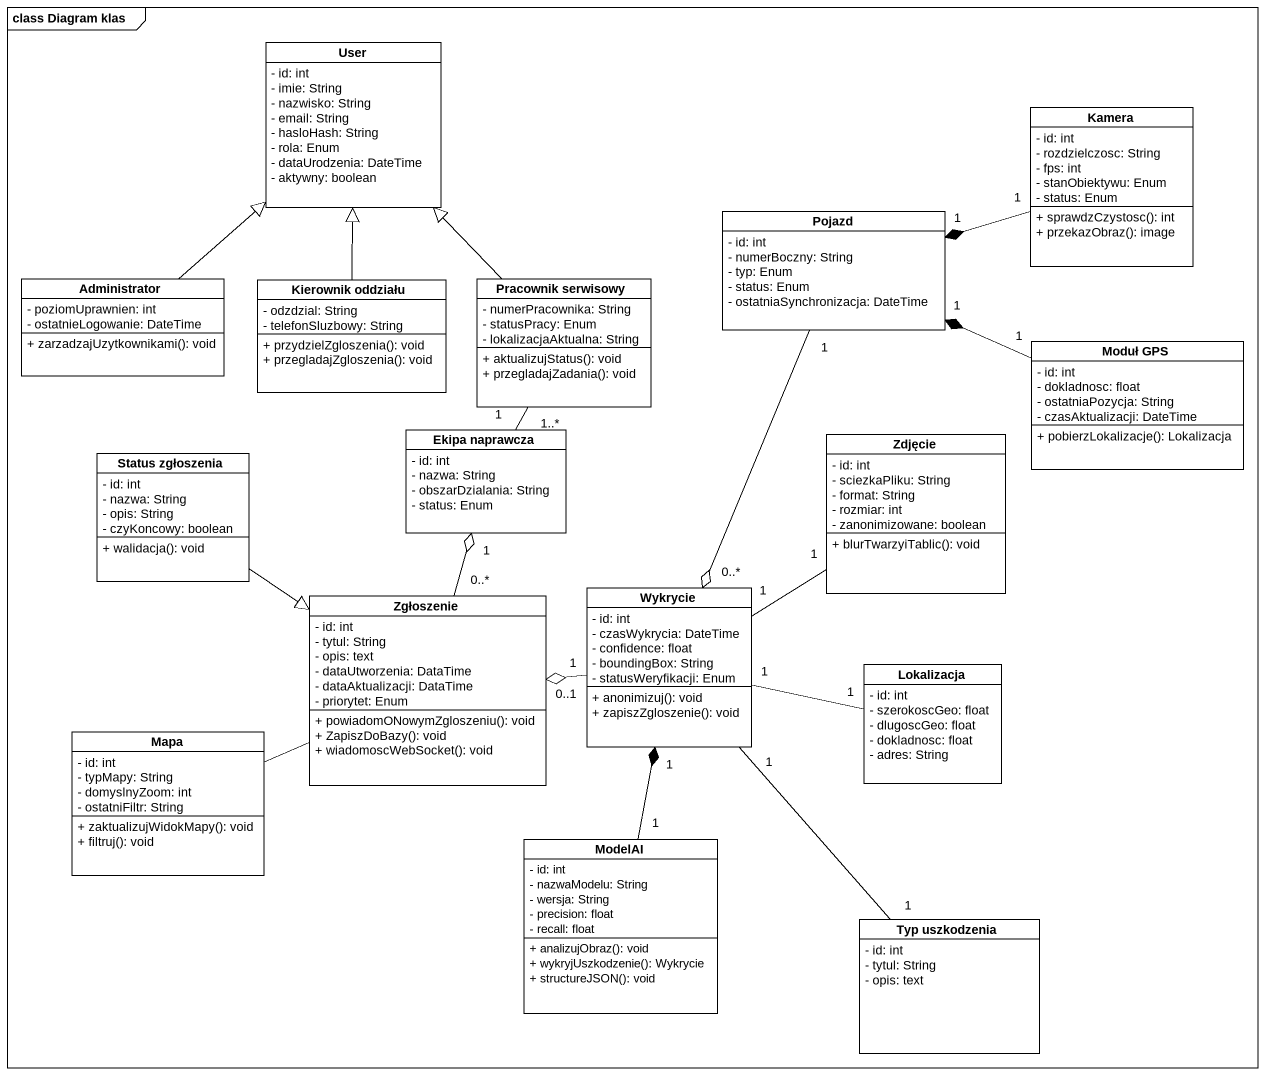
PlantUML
@startuml
mainframe class Diagram klas
hide circle
hide empty members
skinparam classAttributeIconSize 0
class User {
  - id: int
  - imie: String
  - nazwisko: String
  - email: String
  - hasloHash: String
  - rola: Enum
  - dataUrodzenia: DateTime
  - aktywny: boolean
}
class Kamera #FFFFFF {
  - id: int
  - rozdzielczosc: String
  - fps: int
  - stanObiektywu: Enum
  - status: Enum
  + sprawdzCzystosc(): int
  + przekazObraz(): image
}
class Pojazd {
  - id: int
  - numerBoczny: String
  - typ: Enum
  - status: Enum
  - ostatniaSynchronizacja: DateTime
}
class Administrator {
  - poziomUprawnien: int
  - ostatnieLogowanie: DateTime
  + zarzadzajUzytkownikami(): void
}
class "Kierownik oddziału" as Kierownik_oddziału {
  - odzdzial: String
  - telefonSluzbowy: String
  + przydzielZgloszenia(): void
  + przegladajZgloszenia(): void
}
class "Pracownik serwisowy" as Pracownik_serwisowy {
  - numerPracownika: String
  - statusPracy: Enum
  - lokalizacjaAktualna: String
  + aktualizujStatus(): void
  + przegladajZadania(): void
}
class "Moduł GPS" as Moduł_GPS {
  - id: int
  - dokladnosc: float
  - ostatniaPozycja: String
  - czasAktualizacji: DateTime
  + pobierzLokalizacje(): Lokalizacja
}
class "Ekipa naprawcza" as Ekipa_naprawcza {
  - id: int
  - nazwa: String
  - obszarDzialania: String
  - status: Enum
}
class Zdjęcie {
  - id: int
  - sciezkaPliku: String
  - format: String
  - rozmiar: int
  - zanonimizowane: boolean
  + blurTwarzyiTablic(): void
}
class "Status zgłoszenia" as Status_zgłoszenia {
  - id: int
  - nazwa: String
  - opis: String
  - czyKoncowy: boolean
  + walidacja(): void
}
class Zgłoszenie {
  - id: int
  - tytul: String
  - opis: text
  - dataUtworzenia: DataTime
  - dataAktualizacji: DataTime
  - priorytet: Enum
  + powiadomONowymZgloszeniu(): void
  + ZapiszDoBazy(): void
  + wiadomoscWebSocket(): void
}
class Wykrycie {
  - id: int
  - czasWykrycia: DateTime
  - confidence: float
  - boundingBox: String
  - statusWeryfikacji: Enum
  + anonimizuj(): void
  + zapiszZgloszenie(): void
}
class Lokalizacja {
  - id: int
  - szerokoscGeo: float
  - dlugoscGeo: float
  - dokladnosc: float
  - adres: String
}
class Mapa {
  - id: int
  - typMapy: String
  - domyslnyZoom: int
  - ostatniFiltr: String
  + zaktualizujWidokMapy(): void
  + filtruj(): void
}
class ModelAI {
  - id: int
  - nazwaModelu: String
  - wersja: String
  - precision: float
  - recall: float
  + analizujObraz(): void
  + wykryjUszkodzenie(): Wykrycie
  + structureJSON(): void
}
class "Typ uszkodzenia" as Typ_uszkodzenia {
  - id: int
  - tytul: String
  - opis: text
}
Kamera "1" -left-* "1" Pojazd
Pojazd "1" --o "0..*" Wykrycie
Administrator -up-|> User
Kierownik_oddziału -up-|> User
Pracownik_serwisowy -up-|> User
Pracownik_serwisowy "1..*" -- "1" Ekipa_naprawcza
Moduł_GPS "1" -left-* "1" Pojazd
Zdjęcie "1" -- "1" Wykrycie
Status_zgłoszenia --|> Zgłoszenie
Zgłoszenie "0..*" -up-o "1" Ekipa_naprawcza
Wykrycie "1" -left-o "0..1" Zgłoszenie
Lokalizacja "1" -left- "1" Wykrycie
Mapa -right- Zgłoszenie
ModelAI "1" -up-* "1" Wykrycie
Typ_uszkodzenia "1" -up- "1" Wykrycie
@enduml
